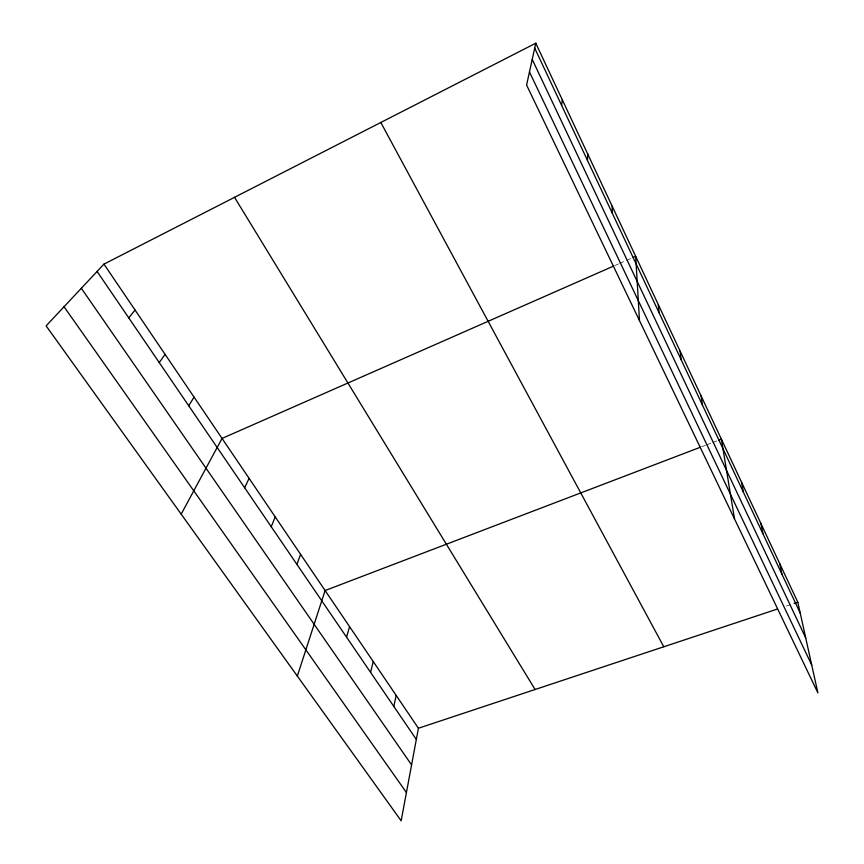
<?xml version="1.0" encoding="UTF-8"?>
<svg xmlns="http://www.w3.org/2000/svg" width="864" height="864" viewBox="0 0 864 864"><rect width="100%" height="100%" fill="white"/><g stroke="black" fill="none" stroke-linecap="round" stroke-linejoin="round"><path stroke-width="0.65" stroke-dasharray="4.32 3.24" d="M614.736 265.583L618.44 263.952M619.672 263.412L631.994 257.99M701.676 446.742L705.38 445.327M706.612 444.863L711.536 442.984M712.768 442.508L717.703 440.629M786.391 606.064L792.742 603.958"/><path stroke-width="1.3" d="M587.466 160.38L587.725 154.019M561.632 105.397L562.28 99.738M103.95 264.125L418.414 728.244L401.155 820.8L46.116 325.879L103.95 264.125L535.777 43.2L797.828 602.262L817.884 692.874L526.586 85.039L535.777 43.2M393.811 706.417L396.176 695.434M370.57 672.354L373.237 661.576M346.561 637.168L349.564 626.627M297.335 676.08L325.102 590.533L700.445 447.217M296.903 564.365L300.596 554.353M271.21 526.694L275.27 516.974M244.642 487.75L249.102 478.354M181.181 514.156L222.048 438.426L613.505 266.123M188.719 405.778L194.054 397.105M159.268 362.599L165.078 354.337M128.747 317.855L135.065 310.036M633.226 257.45L635.688 256.36L639.479 320.598M718.934 440.154L721.397 439.214L734.508 518.897M418.414 728.244L777.503 609.012M794.016 603.536L797.828 602.262M64.033 306.752L406.426 792.536M81.335 288.284L411.577 764.91M97.092 271.447L416.329 739.433M234.522 197.327L535.097 689.504M380.819 122.483L663.79 646.769M529.47 71.939L811.717 665.01M532.224 59.411L805.723 637.934M534.697 48.092L800.226 613.116M779.717 563.63L781.931 574.182M760.968 523.616L762.977 533.844M741.539 482.177L743.332 492.048M701.136 395.982L702.454 405.043M680.13 351.162L681.167 359.77M658.325 304.646L659.081 312.768M612.176 206.194L612.284 213.192"/></g></svg>
